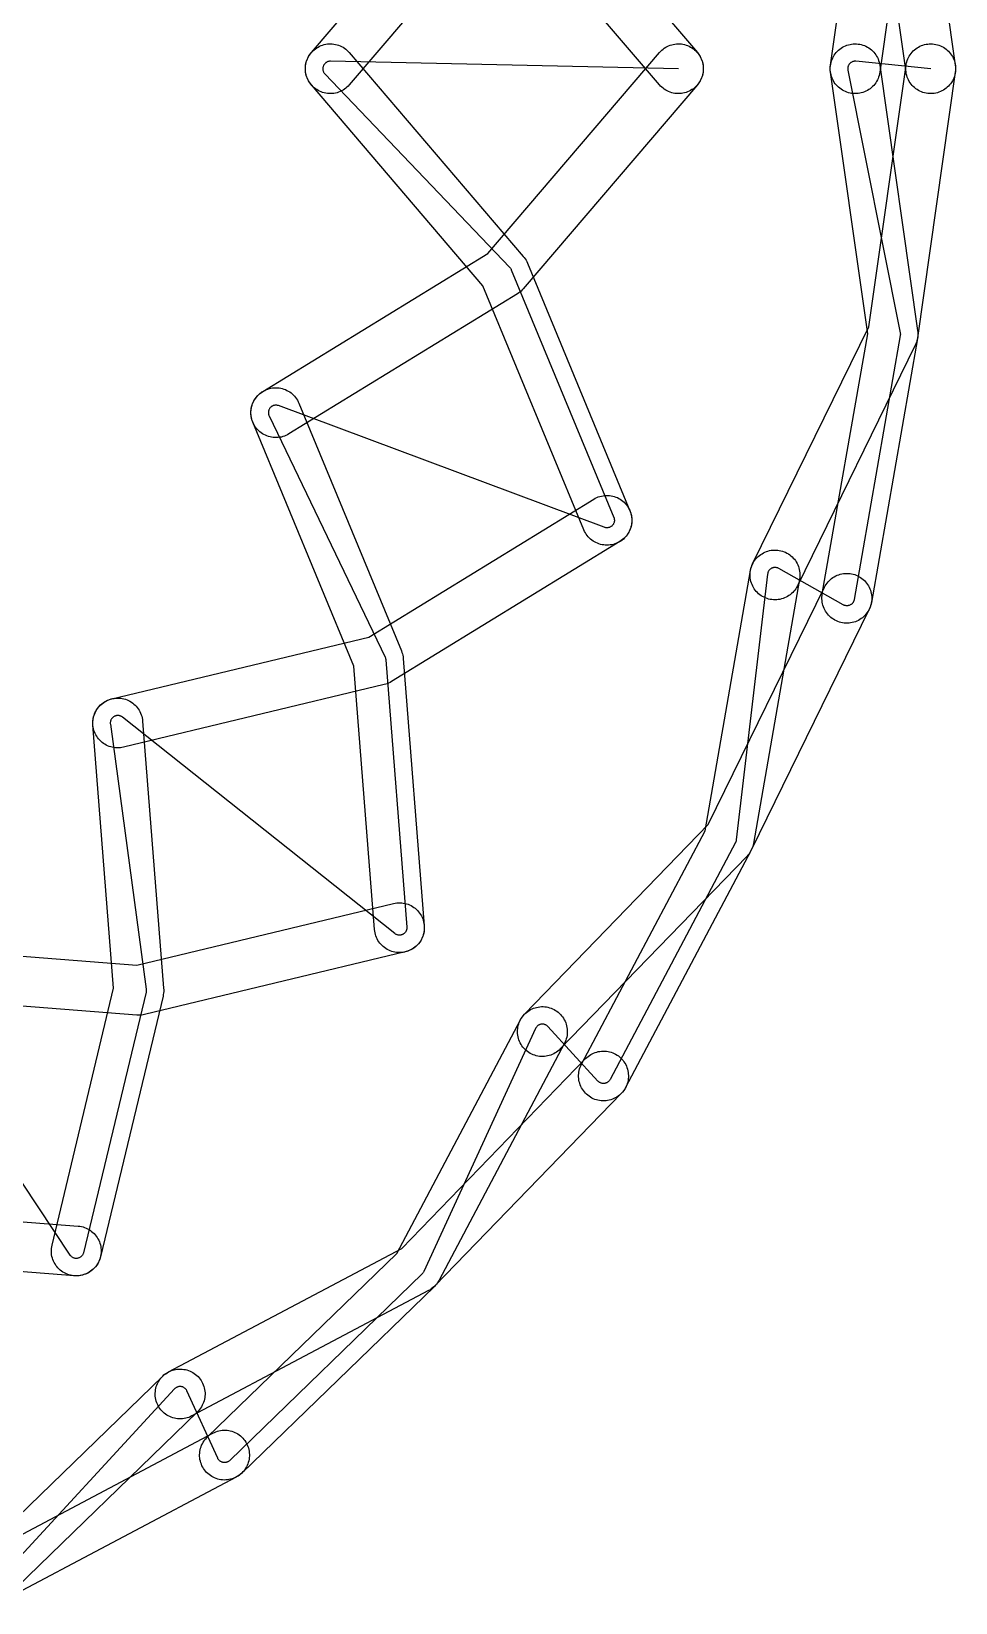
# Model space of a CAD drawing. Header units: millimetres. Extents: x -349 to 349, y -870 to 349.
# Drawn here: x 163.4 to 348.9, y -307.8 to 7.5 of the extents above; entities that cross this region are included whole.
import ezdxf

# ---------------------------------------------------------------- set-up
doc = ezdxf.new("R2010")
doc.units = ezdxf.units.MM
for name, color, linetype in [('CABLE_EXPANSION_50', 3, 'Continuous'), ('CABLE_EXPANSION_90', 3, 'Continuous'), ('RING_50', 2, 'Continuous'), ('RING_90', 3, 'Continuous')]:
    doc.layers.add(name, color=color, linetype=linetype)

msp = doc.modelspace()

# ---------------------------------------------------------------- linework, layer by layer
at = {"layer": 'CABLE_EXPANSION_50'}
msp.add_lwpolyline([(293.23, 0), (223.39, 1.5), (223.39, 1.5), (223.28, 1.5), (223.17, 1.49), (223.07, 1.47), (222.96, 1.45), (222.86, 1.42), (222.76, 1.38), (222.66, 1.33), (222.57, 1.28), (222.48, 1.22), (222.4, 1.15), (222.32, 1.08), (222.24, 1.01), (222.17, 0.93), (222.11, 0.84), (222.05, 0.75), (222, 0.65), (221.96, 0.56), (221.92, 0.45), (221.9, 0.35), (221.87, 0.25), (221.86, 0.14), (221.85, 0.03), (221.86, -0.07), (221.87, -0.18), (221.88, -0.29), (221.91, -0.39), (221.94, -0.49), (221.98, -0.59), (222.02, -0.69), (222.07, -0.78), (222.13, -0.87), (222.2, -0.96), (222.27, -1.04), (222.27, -1.04), (259.38, -39.87), (259.38, -39.87), (259.45, -39.96), (259.52, -40.04), (259.58, -40.14), (259.63, -40.23), (259.68, -40.34), (259.68, -40.34), (280.27, -90.04), (280.27, -90.04), (280.31, -90.14), (280.34, -90.24), (280.36, -90.34), (280.37, -90.45), (280.38, -90.55), (280.38, -90.66), (280.38, -90.76), (280.36, -90.87), (280.34, -90.97), (280.31, -91.07), (280.28, -91.17), (280.23, -91.27), (280.18, -91.36), (280.13, -91.45), (280.07, -91.54), (280, -91.62), (279.93, -91.69), (279.85, -91.76), (279.76, -91.83), (279.68, -91.89), (279.58, -91.94), (279.49, -91.99), (279.39, -92.03), (279.29, -92.06), (279.19, -92.08), (279.09, -92.1), (278.98, -92.11), (278.87, -92.11), (278.77, -92.11), (278.66, -92.1), (278.56, -92.08), (278.46, -92.05), (278.36, -92.02), (278.36, -92.02), (212.95, -67.61), (212.95, -67.61), (212.85, -67.58), (212.75, -67.56), (212.64, -67.54), (212.54, -67.52), (212.43, -67.52), (212.33, -67.52), (212.22, -67.53), (212.12, -67.55), (212.02, -67.58), (211.92, -67.61), (211.82, -67.65), (211.73, -67.69), (211.64, -67.74), (211.55, -67.8), (211.47, -67.86), (211.39, -67.93), (211.31, -68.01), (211.25, -68.09), (211.18, -68.17), (211.13, -68.26), (211.08, -68.35), (211.04, -68.45), (211, -68.55), (210.97, -68.65), (210.95, -68.75), (210.93, -68.85), (210.92, -68.96), (210.92, -69.06), (210.93, -69.17), (210.94, -69.27), (210.97, -69.38), (210.99, -69.48), (211.03, -69.57), (211.07, -69.67), (211.07, -69.67), (234.36, -118.07), (234.36, -118.07), (234.41, -118.18), (234.44, -118.28), (234.47, -118.39), (234.49, -118.5), (234.51, -118.61), (234.51, -118.61), (238.73, -172.24), (238.73, -172.24), (238.73, -172.35), (238.73, -172.45), (238.72, -172.56), (238.7, -172.66), (238.68, -172.76), (238.64, -172.86), (238.61, -172.96), (238.56, -173.06), (238.51, -173.15), (238.45, -173.24), (238.38, -173.32), (238.31, -173.4), (238.24, -173.47), (238.16, -173.54), (238.07, -173.6), (237.98, -173.66), (237.89, -173.71), (237.79, -173.75), (237.69, -173.79), (237.59, -173.82), (237.49, -173.84), (237.39, -173.85), (237.28, -173.86), (237.17, -173.86), (237.07, -173.85), (236.96, -173.84), (236.86, -173.81), (236.76, -173.78), (236.66, -173.75), (236.57, -173.7), (236.47, -173.65), (236.38, -173.6), (236.3, -173.53), (236.3, -173.53), (181.63, -130.11), (181.63, -130.11), (181.55, -130.05), (181.46, -129.99), (181.37, -129.94), (181.27, -129.9), (181.17, -129.86), (181.07, -129.83), (180.97, -129.81), (180.87, -129.79), (180.76, -129.79), (180.66, -129.78), (180.55, -129.79), (180.45, -129.81), (180.34, -129.83), (180.24, -129.85), (180.14, -129.89), (180.05, -129.93), (179.96, -129.98), (179.87, -130.04), (179.78, -130.1), (179.7, -130.16), (179.63, -130.24), (179.55, -130.31), (179.49, -130.4), (179.43, -130.48), (179.38, -130.57), (179.33, -130.67), (179.29, -130.76), (179.26, -130.86), (179.23, -130.96), (179.21, -131.07), (179.2, -131.17), (179.2, -131.28), (179.2, -131.38), (179.21, -131.49), (179.21, -131.49), (186.4, -184.72), (186.4, -184.72), (186.42, -184.83), (186.42, -184.94), (186.41, -185.05), (186.4, -185.16), (186.38, -185.27), (186.38, -185.27), (173.82, -237.58), (173.82, -237.58), (173.79, -237.68), (173.75, -237.78), (173.71, -237.88), (173.66, -237.97), (173.61, -238.06), (173.55, -238.15), (173.48, -238.23), (173.41, -238.31), (173.33, -238.38), (173.25, -238.44), (173.16, -238.5), (173.07, -238.55), (172.97, -238.6), (172.87, -238.64), (172.77, -238.67), (172.67, -238.7), (172.57, -238.72), (172.46, -238.73), (172.36, -238.73), (172.25, -238.73), (172.15, -238.72), (172.04, -238.7), (171.94, -238.67), (171.84, -238.64), (171.74, -238.6), (171.65, -238.55), (171.56, -238.5), (171.47, -238.44), (171.39, -238.38), (171.31, -238.3), (171.24, -238.23), (171.17, -238.15), (171.11, -238.06), (171.11, -238.06), (132.53, -179.87)], dxfattribs=at)
at = {"layer": 'CABLE_EXPANSION_90'}
msp.add_lwpolyline([(343.87, 0), (328.86, 1.49), (328.86, 1.49), (328.75, 1.5), (328.64, 1.5), (328.54, 1.49), (328.43, 1.47), (328.33, 1.45), (328.22, 1.42), (328.12, 1.38), (328.02, 1.33), (327.93, 1.28), (327.84, 1.22), (327.75, 1.16), (327.67, 1.08), (327.6, 1.01), (327.53, 0.93), (327.47, 0.84), (327.41, 0.75), (327.36, 0.65), (327.32, 0.55), (327.28, 0.45), (327.25, 0.35), (327.23, 0.24), (327.22, 0.13), (327.21, 0.03), (327.21, -0.08), (327.22, -0.19), (327.24, -0.29), (327.24, -0.29), (337.76, -52.97), (337.76, -52.97), (337.78, -53.08), (337.79, -53.19), (337.79, -53.3), (337.78, -53.41), (337.77, -53.52), (337.77, -53.52), (328.52, -106.52), (328.52, -106.52), (328.5, -106.62), (328.47, -106.73), (328.43, -106.83), (328.39, -106.92), (328.34, -107.02), (328.28, -107.11), (328.22, -107.19), (328.15, -107.27), (328.08, -107.35), (328, -107.42), (327.91, -107.48), (327.82, -107.54), (327.73, -107.59), (327.63, -107.64), (327.54, -107.68), (327.43, -107.71), (327.33, -107.73), (327.23, -107.75), (327.12, -107.76), (327.01, -107.76), (326.91, -107.76), (326.8, -107.74), (326.7, -107.72), (326.6, -107.69), (326.5, -107.66), (326.4, -107.62), (326.3, -107.57), (326.3, -107.57), (313.36, -100.27), (313.36, -100.27), (313.27, -100.22), (313.17, -100.18), (313.07, -100.15), (312.97, -100.12), (312.86, -100.1), (312.76, -100.08), (312.65, -100.08), (312.55, -100.08), (312.44, -100.09), (312.34, -100.1), (312.24, -100.13), (312.14, -100.16), (312.04, -100.2), (311.94, -100.24), (311.85, -100.29), (311.76, -100.35), (311.68, -100.41), (311.6, -100.48), (311.52, -100.56), (311.46, -100.64), (311.39, -100.72), (311.33, -100.81), (311.28, -100.9), (311.24, -101), (311.2, -101.09), (311.17, -101.2), (311.15, -101.3), (311.13, -101.4), (311.13, -101.4), (304.86, -154.75), (304.86, -154.75), (304.85, -154.86), (304.82, -154.97), (304.79, -155.07), (304.75, -155.18), (304.7, -155.28), (304.7, -155.28), (279.52, -202.82), (279.52, -202.82), (279.47, -202.92), (279.41, -203), (279.35, -203.09), (279.27, -203.17), (279.2, -203.24), (279.12, -203.31), (279.03, -203.37), (278.94, -203.43), (278.85, -203.48), (278.75, -203.52), (278.65, -203.55), (278.55, -203.58), (278.44, -203.6), (278.34, -203.62), (278.23, -203.62), (278.12, -203.62), (278.02, -203.61), (277.91, -203.6), (277.81, -203.57), (277.71, -203.54), (277.61, -203.5), (277.51, -203.46), (277.42, -203.41), (277.33, -203.35), (277.25, -203.28), (277.17, -203.21), (277.09, -203.14), (277.09, -203.14), (267.04, -192.2), (267.04, -192.2), (266.96, -192.12), (266.88, -192.05), (266.8, -191.99), (266.71, -191.93), (266.62, -191.88), (266.52, -191.83), (266.43, -191.79), (266.33, -191.76), (266.22, -191.74), (266.12, -191.72), (266.01, -191.71), (265.91, -191.71), (265.8, -191.72), (265.7, -191.73), (265.6, -191.75), (265.49, -191.78), (265.39, -191.81), (265.3, -191.85), (265.2, -191.9), (265.11, -191.95), (265.03, -192.02), (264.95, -192.08), (264.87, -192.15), (264.8, -192.23), (264.73, -192.31), (264.67, -192.4), (264.62, -192.49), (264.57, -192.58), (264.57, -192.58), (242.12, -241.38), (242.12, -241.38), (242.07, -241.48), (242.01, -241.58), (241.95, -241.67), (241.88, -241.75), (241.8, -241.84), (241.8, -241.84), (203.17, -279.28), (203.17, -279.28), (203.09, -279.35), (203, -279.41), (202.92, -279.47), (202.82, -279.52), (202.73, -279.57), (202.63, -279.61), (202.53, -279.64), (202.43, -279.67), (202.32, -279.68), (202.22, -279.7), (202.11, -279.7), (202, -279.69), (201.9, -279.68), (201.79, -279.66), (201.69, -279.63), (201.59, -279.6), (201.49, -279.56), (201.4, -279.51), (201.31, -279.46), (201.22, -279.4), (201.14, -279.33), (201.06, -279.26), (200.99, -279.18), (200.92, -279.1), (200.86, -279.01), (200.81, -278.92), (200.76, -278.82), (200.76, -278.82), (194.58, -265.31), (194.58, -265.31), (194.53, -265.21), (194.47, -265.12), (194.41, -265.04), (194.35, -264.95), (194.28, -264.88), (194.2, -264.8), (194.12, -264.74), (194.03, -264.68), (193.94, -264.62), (193.85, -264.57), (193.75, -264.53), (193.65, -264.5), (193.55, -264.47), (193.45, -264.45), (193.34, -264.44), (193.24, -264.43), (193.13, -264.43), (193.03, -264.44), (192.92, -264.46), (192.82, -264.48), (192.72, -264.52), (192.62, -264.55), (192.53, -264.6), (192.43, -264.65), (192.35, -264.71), (192.26, -264.77), (192.18, -264.84), (192.11, -264.92), (192.11, -264.92), (155.68, -304.39)], dxfattribs=at)
at = {"layer": 'RING_50'}
for points in [[(262.1, 44.16), (297.04, 3.25), (297.24, 2.99), (297.43, 2.72), (297.6, 2.44), (297.75, 2.15), (297.88, 1.85), (297.99, 1.55), (298.08, 1.23), (298.15, 0.91), (298.2, 0.59), (298.23, 0.26), (298.23, -0.07), (298.22, -0.39), (298.18, -0.72), (298.13, -1.04), (298.05, -1.36), (297.95, -1.67), (297.83, -1.97), (297.69, -2.27), (297.53, -2.56), (297.36, -2.83), (297.16, -3.1), (296.95, -3.35), (296.72, -3.58), (296.48, -3.8), (296.23, -4.01), (295.96, -4.19), (295.68, -4.36), (295.39, -4.51), (295.09, -4.64), (294.78, -4.76), (294.47, -4.85), (294.15, -4.92), (293.82, -4.97), (293.5, -4.99), (293.17, -5), (292.84, -4.98), (292.52, -4.95), (292.2, -4.89), (291.88, -4.81), (291.57, -4.71), (291.26, -4.59), (290.96, -4.46), (290.68, -4.3), (290.4, -4.12), (290.14, -3.93), (289.89, -3.72), (289.65, -3.49), (289.43, -3.25), (255.01, 37.06)], [(262.1, 37.66), (227.16, -3.25), (226.94, -3.49), (226.7, -3.72), (226.45, -3.93), (226.19, -4.12), (225.91, -4.3), (225.62, -4.46), (225.33, -4.59), (225.02, -4.71), (224.71, -4.81), (224.39, -4.89), (224.07, -4.95), (223.75, -4.98), (223.42, -5), (223.09, -4.99), (222.77, -4.97), (222.44, -4.92), (222.12, -4.85), (221.81, -4.76), (221.5, -4.64), (221.2, -4.51), (220.91, -4.36), (220.63, -4.19), (220.36, -4.01), (220.11, -3.8), (219.87, -3.58), (219.64, -3.35), (219.43, -3.1), (219.23, -2.83), (219.06, -2.56), (218.9, -2.27), (218.76, -1.97), (218.64, -1.67), (218.54, -1.36), (218.46, -1.04), (218.41, -0.72), (218.37, -0.39), (218.35, -0.07), (218.36, 0.26), (218.39, 0.59), (218.44, 0.91), (218.51, 1.23), (218.6, 1.55), (218.71, 1.85), (218.84, 2.15), (218.99, 2.44), (219.16, 2.72), (219.35, 2.99), (219.55, 3.25), (253.98, 43.55)], [(131.68, -175.71), (184.52, -179.87), (236.06, -167.5), (236.39, -167.43), (236.71, -167.39), (237.04, -167.36), (237.36, -167.36), (237.69, -167.38), (238.01, -167.42), (238.34, -167.48), (238.65, -167.57), (238.96, -167.67), (239.27, -167.79), (239.56, -167.93), (239.84, -168.1), (240.12, -168.28), (240.38, -168.47), (240.63, -168.69), (240.86, -168.92), (241.08, -169.16), (241.28, -169.42), (241.46, -169.69), (241.63, -169.97), (241.77, -170.27), (241.9, -170.57), (242.01, -170.88), (242.09, -171.19), (242.16, -171.51), (242.2, -171.84), (242.23, -172.16), (242.23, -172.49), (242.21, -172.82), (242.17, -173.14), (242.11, -173.46), (242.03, -173.78), (241.92, -174.09), (241.8, -174.39), (241.66, -174.69), (241.5, -174.97), (241.32, -175.24), (241.12, -175.51), (240.9, -175.75), (240.67, -175.99), (240.43, -176.2), (240.17, -176.4), (239.9, -176.59), (239.62, -176.75), (239.33, -176.9), (239.02, -177.03), (238.71, -177.13), (238.4, -177.22), (186.09, -189.78), (186.09, -189.78), (185.78, -189.84), (185.47, -189.89), (185.15, -189.91), (184.84, -189.92), (184.53, -189.9), (130.89, -185.68)], [(119.91, -228.09), (172.75, -232.25), (173.08, -232.28), (173.4, -232.34), (173.72, -232.42), (174.03, -232.52), (174.33, -232.64), (174.63, -232.78), (174.92, -232.93), (175.19, -233.11), (175.45, -233.31), (175.7, -233.52), (175.94, -233.74), (176.16, -233.98), (176.37, -234.24), (176.55, -234.51), (176.72, -234.79), (176.87, -235.08), (177, -235.38), (177.11, -235.69), (177.21, -236), (177.28, -236.32), (177.32, -236.64), (177.35, -236.97), (177.36, -237.3), (177.34, -237.62), (177.31, -237.95), (177.25, -238.27), (177.17, -238.59), (177.07, -238.9), (176.95, -239.21), (176.81, -239.5), (176.66, -239.79), (176.48, -240.06), (176.29, -240.33), (176.07, -240.58), (175.85, -240.81), (175.61, -241.03), (175.35, -241.24), (175.08, -241.43), (174.8, -241.59), (174.51, -241.74), (174.21, -241.88), (173.9, -241.99), (173.59, -242.08), (173.27, -242.15), (172.95, -242.2), (172.62, -242.23), (172.29, -242.23), (171.97, -242.22), (118.33, -238)]]:
    msp.add_lwpolyline(points, dxfattribs=at)
for points in [[(262.1, -44.16), (261.89, -44.39), (261.66, -44.61), (261.42, -44.81), (261.17, -45), (260.91, -45.17), (215.04, -73.28), (214.75, -73.45), (214.46, -73.59), (214.15, -73.71), (213.84, -73.81), (213.53, -73.9), (213.2, -73.96), (212.88, -74), (212.55, -74.02), (212.23, -74.02), (211.9, -73.99), (211.58, -73.95), (211.26, -73.88), (210.94, -73.8), (210.63, -73.69), (210.33, -73.56), (210.04, -73.41), (209.75, -73.25), (209.48, -73.07), (209.23, -72.86), (208.98, -72.65), (208.75, -72.41), (208.54, -72.17), (208.34, -71.91), (208.16, -71.63), (208, -71.35), (207.85, -71.05), (207.73, -70.75), (207.63, -70.44), (207.55, -70.12), (207.48, -69.8), (207.44, -69.48), (207.42, -69.15), (207.43, -68.82), (207.45, -68.5), (207.49, -68.17), (207.56, -67.85), (207.65, -67.54), (207.75, -67.23), (207.88, -66.93), (208.03, -66.63), (208.19, -66.35), (208.38, -66.08), (208.58, -65.82), (208.8, -65.58), (209.03, -65.35), (209.28, -65.13), (209.54, -64.94), (209.81, -64.76), (255.01, -37.06), (289.43, 3.25), (289.65, 3.49), (289.89, 3.72), (290.14, 3.93), (290.4, 4.12), (290.68, 4.3), (290.96, 4.46), (291.26, 4.59), (291.57, 4.71), (291.88, 4.81), (292.2, 4.89), (292.52, 4.95), (292.84, 4.98), (293.17, 5), (293.5, 4.99), (293.82, 4.97), (294.15, 4.92), (294.47, 4.85), (294.78, 4.76), (295.09, 4.64), (295.39, 4.51), (295.68, 4.36), (295.96, 4.19), (296.23, 4.01), (296.48, 3.8), (296.72, 3.58), (296.95, 3.35), (297.16, 3.1), (297.36, 2.83), (297.53, 2.56), (297.69, 2.27), (297.83, 1.97), (297.95, 1.67), (298.05, 1.36), (298.13, 1.04), (298.18, 0.72), (298.22, 0.39), (298.23, 0.07), (298.23, -0.26), (298.2, -0.59), (298.15, -0.91), (298.08, -1.23), (297.99, -1.55), (297.88, -1.85), (297.75, -2.15), (297.6, -2.44), (297.43, -2.72), (297.24, -2.99), (297.04, -3.25), (262.1, -44.16)], [(262.1, -37.66), (262.29, -37.91), (262.47, -38.16), (262.64, -38.43), (262.78, -38.71), (262.91, -39), (283.5, -88.7), (283.62, -89.01), (283.71, -89.32), (283.79, -89.64), (283.84, -89.96), (283.87, -90.29), (283.88, -90.61), (283.87, -90.94), (283.84, -91.27), (283.79, -91.59), (283.71, -91.91), (283.62, -92.22), (283.5, -92.53), (283.37, -92.83), (283.21, -93.11), (283.04, -93.39), (282.85, -93.66), (282.64, -93.91), (282.42, -94.15), (282.18, -94.37), (281.93, -94.58), (281.66, -94.77), (281.38, -94.94), (281.09, -95.1), (280.8, -95.23), (280.49, -95.35), (280.18, -95.44), (279.86, -95.52), (279.54, -95.57), (279.21, -95.6), (278.88, -95.61), (278.56, -95.6), (278.23, -95.57), (277.91, -95.52), (277.59, -95.44), (277.28, -95.35), (276.97, -95.23), (276.67, -95.1), (276.38, -94.94), (276.11, -94.77), (275.84, -94.58), (275.59, -94.37), (275.35, -94.15), (275.12, -93.91), (274.92, -93.66), (274.73, -93.39), (274.55, -93.11), (274.4, -92.83), (274.26, -92.53), (253.98, -43.55), (219.55, -3.25), (219.35, -2.99), (219.16, -2.72), (218.99, -2.44), (218.84, -2.15), (218.71, -1.85), (218.6, -1.55), (218.51, -1.23), (218.44, -0.91), (218.39, -0.59), (218.36, -0.26), (218.35, 0.07), (218.37, 0.39), (218.41, 0.72), (218.46, 1.04), (218.54, 1.36), (218.64, 1.67), (218.76, 1.97), (218.9, 2.27), (219.06, 2.56), (219.23, 2.83), (219.43, 3.1), (219.64, 3.35), (219.87, 3.58), (220.11, 3.8), (220.36, 4.01), (220.63, 4.19), (220.91, 4.36), (221.2, 4.51), (221.5, 4.64), (221.81, 4.76), (222.12, 4.85), (222.44, 4.92), (222.77, 4.97), (223.09, 4.99), (223.42, 5), (223.75, 4.98), (224.07, 4.95), (224.39, 4.89), (224.71, 4.81), (225.02, 4.71), (225.33, 4.59), (225.62, 4.46), (225.91, 4.3), (226.19, 4.12), (226.45, 3.93), (226.7, 3.72), (226.94, 3.49), (227.16, 3.25), (262.1, -37.66)], [(237.63, -116.81), (237.74, -117.11), (237.83, -117.41), (237.91, -117.71), (237.96, -118.02), (238, -118.33), (242.22, -171.97), (242.23, -172.29), (242.23, -172.62), (242.2, -172.95), (242.15, -173.27), (242.08, -173.59), (241.99, -173.9), (241.88, -174.21), (241.74, -174.51), (241.59, -174.8), (241.43, -175.08), (241.24, -175.35), (241.03, -175.61), (240.81, -175.85), (240.58, -176.07), (240.33, -176.29), (240.06, -176.48), (239.79, -176.66), (239.5, -176.81), (239.21, -176.95), (238.9, -177.07), (238.59, -177.17), (238.27, -177.25), (237.95, -177.31), (237.62, -177.34), (237.3, -177.36), (236.97, -177.35), (236.64, -177.32), (236.32, -177.28), (236, -177.21), (235.69, -177.11), (235.38, -177), (235.08, -176.87), (234.79, -176.72), (234.51, -176.55), (234.24, -176.37), (233.98, -176.16), (233.74, -175.94), (233.52, -175.7), (233.31, -175.45), (233.11, -175.19), (232.93, -174.92), (232.78, -174.63), (232.64, -174.33), (232.52, -174.03), (232.42, -173.72), (232.34, -173.4), (232.28, -173.08), (232.25, -172.75), (228.09, -119.91), (207.8, -70.93), (207.69, -70.63), (207.59, -70.31), (207.52, -70), (207.47, -69.67), (207.43, -69.35), (207.42, -69.02), (207.43, -68.69), (207.47, -68.37), (207.52, -68.04), (207.59, -67.73), (207.69, -67.41), (207.8, -67.11), (207.94, -66.81), (208.09, -66.52), (208.27, -66.24), (208.46, -65.98), (208.66, -65.72), (208.89, -65.48), (209.13, -65.26), (209.38, -65.05), (209.64, -64.86), (209.92, -64.69), (210.21, -64.54), (210.51, -64.4), (210.82, -64.29), (211.13, -64.19), (211.45, -64.12), (211.77, -64.06), (212.1, -64.03), (212.42, -64.02), (212.75, -64.03), (213.08, -64.06), (213.4, -64.12), (213.72, -64.19), (214.03, -64.29), (214.34, -64.4), (214.63, -64.54), (214.92, -64.69), (215.2, -64.86), (215.47, -65.05), (215.72, -65.26), (215.96, -65.48), (216.18, -65.72), (216.39, -65.98), (216.58, -66.24), (216.75, -66.52), (216.91, -66.81), (217.04, -67.11), (237.63, -116.81)], [(235.62, -122.99), (235.35, -123.14), (235.07, -123.28), (234.78, -123.4), (234.48, -123.5), (234.18, -123.59), (181.86, -136.15), (181.54, -136.21), (181.22, -136.26), (180.89, -136.28), (180.57, -136.28), (180.24, -136.26), (179.92, -136.22), (179.59, -136.16), (179.28, -136.08), (178.97, -135.98), (178.66, -135.85), (178.37, -135.71), (178.08, -135.55), (177.81, -135.37), (177.55, -135.17), (177.3, -134.96), (177.07, -134.73), (176.85, -134.48), (176.65, -134.22), (176.47, -133.95), (176.3, -133.67), (176.16, -133.38), (176.03, -133.08), (175.92, -132.77), (175.84, -132.45), (175.77, -132.13), (175.72, -131.81), (175.7, -131.48), (175.7, -131.15), (175.72, -130.83), (175.76, -130.5), (175.82, -130.18), (175.9, -129.86), (176.01, -129.55), (176.13, -129.25), (176.27, -128.96), (176.43, -128.67), (176.61, -128.4), (176.81, -128.14), (177.03, -127.89), (177.26, -127.66), (177.5, -127.44), (177.76, -127.24), (178.03, -127.06), (178.31, -126.89), (178.6, -126.74), (178.91, -126.62), (179.21, -126.51), (179.53, -126.42), (231.07, -114.05), (276.27, -86.35), (276.55, -86.19), (276.85, -86.05), (277.15, -85.92), (277.46, -85.82), (277.78, -85.74), (278.1, -85.68), (278.43, -85.64), (278.75, -85.62), (279.08, -85.62), (279.41, -85.64), (279.73, -85.69), (280.05, -85.75), (280.37, -85.84), (280.67, -85.95), (280.98, -86.07), (281.27, -86.22), (281.55, -86.39), (281.82, -86.57), (282.08, -86.77), (282.32, -86.99), (282.55, -87.22), (282.77, -87.47), (282.97, -87.73), (283.15, -88), (283.31, -88.29), (283.45, -88.58), (283.57, -88.88), (283.68, -89.19), (283.76, -89.51), (283.82, -89.83), (283.86, -90.16), (283.88, -90.48), (283.88, -90.81), (283.86, -91.14), (283.81, -91.46), (283.74, -91.78), (283.66, -92.1), (283.55, -92.41), (283.42, -92.71), (283.28, -93), (283.11, -93.28), (282.93, -93.55), (282.73, -93.81), (282.51, -94.06), (282.28, -94.29), (282.03, -94.5), (281.77, -94.7), (281.5, -94.88), (235.62, -122.99)], [(189.9, -184.53), (189.92, -184.84), (189.91, -185.15), (189.89, -185.47), (189.84, -185.78), (189.78, -186.09), (177.22, -238.4), (177.13, -238.71), (177.03, -239.02), (176.9, -239.33), (176.75, -239.62), (176.59, -239.9), (176.4, -240.17), (176.2, -240.43), (175.99, -240.67), (175.75, -240.9), (175.51, -241.12), (175.24, -241.32), (174.97, -241.5), (174.69, -241.66), (174.39, -241.8), (174.09, -241.92), (173.78, -242.03), (173.46, -242.11), (173.14, -242.17), (172.82, -242.21), (172.49, -242.23), (172.16, -242.23), (171.84, -242.2), (171.51, -242.16), (171.19, -242.09), (170.88, -242.01), (170.57, -241.9), (170.27, -241.77), (169.97, -241.63), (169.69, -241.46), (169.42, -241.28), (169.16, -241.08), (168.92, -240.86), (168.69, -240.63), (168.47, -240.38), (168.28, -240.12), (168.1, -239.84), (167.93, -239.56), (167.79, -239.27), (167.67, -238.96), (167.57, -238.65), (167.48, -238.34), (167.42, -238.01), (167.38, -237.69), (167.36, -237.36), (167.36, -237.04), (167.39, -236.71), (167.43, -236.39), (167.5, -236.06), (179.87, -184.52), (175.71, -131.68), (175.7, -131.35), (175.7, -131.02), (175.73, -130.7), (175.78, -130.37), (175.85, -130.05), (175.94, -129.74), (176.05, -129.43), (176.18, -129.13), (176.33, -128.84), (176.5, -128.56), (176.69, -128.29), (176.9, -128.04), (177.12, -127.8), (177.35, -127.57), (177.6, -127.36), (177.87, -127.16), (178.14, -126.99), (178.43, -126.83), (178.72, -126.69), (179.03, -126.57), (179.34, -126.47), (179.66, -126.39), (179.98, -126.34), (180.31, -126.3), (180.63, -126.28), (180.96, -126.29), (181.29, -126.32), (181.61, -126.37), (181.93, -126.44), (182.24, -126.53), (182.55, -126.64), (182.85, -126.77), (183.14, -126.92), (183.42, -127.09), (183.69, -127.28), (183.94, -127.48), (184.19, -127.7), (184.41, -127.94), (184.62, -128.19), (184.82, -128.45), (184.99, -128.73), (185.15, -129.01), (185.29, -129.31), (185.41, -129.62), (185.51, -129.93), (185.59, -130.24), (185.65, -130.57), (185.68, -130.89), (189.9, -184.53)]]:
    msp.add_lwpolyline(points, close=True, dxfattribs=at)
at = {"layer": 'RING_90'}
for points in [[(341.24, 53.97), (348.82, 0.7), (348.86, 0.38), (348.87, 0.05), (348.86, -0.27), (348.84, -0.6), (348.79, -0.92), (348.71, -1.24), (348.62, -1.56), (348.51, -1.86), (348.38, -2.16), (348.23, -2.45), (348.06, -2.73), (347.87, -3), (347.67, -3.26), (347.44, -3.5), (347.21, -3.72), (346.96, -3.93), (346.69, -4.13), (346.42, -4.3), (346.13, -4.46), (345.83, -4.6), (345.53, -4.72), (345.22, -4.82), (344.9, -4.89), (344.58, -4.95), (344.25, -4.99), (343.92, -5), (343.6, -4.99), (343.27, -4.96), (342.95, -4.91), (342.63, -4.84), (342.31, -4.75), (342.01, -4.64), (341.71, -4.51), (341.42, -4.36), (341.14, -4.19), (340.87, -4), (340.61, -3.79), (340.37, -3.57), (340.15, -3.34), (339.94, -3.09), (339.74, -2.82), (339.57, -2.55), (339.41, -2.26), (339.27, -1.96), (339.15, -1.66), (339.06, -1.34), (338.98, -1.03), (338.92, -0.7), (331.45, 51.77)], [(341.24, 52.56), (333.66, -0.7), (333.6, -1.03), (333.53, -1.34), (333.43, -1.66), (333.31, -1.96), (333.17, -2.26), (333.01, -2.55), (332.84, -2.82), (332.65, -3.09), (332.44, -3.34), (332.21, -3.57), (331.97, -3.79), (331.71, -4), (331.44, -4.19), (331.17, -4.36), (330.87, -4.51), (330.58, -4.64), (330.27, -4.75), (329.95, -4.84), (329.63, -4.91), (329.31, -4.96), (328.99, -4.99), (328.66, -5), (328.33, -4.99), (328.01, -4.95), (327.68, -4.89), (327.37, -4.82), (327.05, -4.72), (326.75, -4.6), (326.45, -4.46), (326.17, -4.3), (325.89, -4.13), (325.63, -3.93), (325.37, -3.72), (325.14, -3.5), (324.92, -3.26), (324.71, -3), (324.52, -2.73), (324.35, -2.45), (324.2, -2.16), (324.07, -1.86), (323.96, -1.56), (323.87, -1.24), (323.8, -0.92), (323.75, -0.6), (323.72, -0.27), (323.71, 0.05), (323.72, 0.38), (323.76, 0.7), (331.23, 53.18)], [(151.67, -299.23), (189.73, -262.34), (189.97, -262.12), (190.23, -261.92), (190.5, -261.73), (190.78, -261.56), (191.07, -261.41), (191.37, -261.28), (191.68, -261.17), (191.99, -261.08), (192.31, -261.01), (192.64, -260.97), (192.96, -260.94), (193.29, -260.93), (193.62, -260.95), (193.94, -260.99), (194.26, -261.04), (194.58, -261.12), (194.89, -261.22), (195.2, -261.34), (195.49, -261.48), (195.78, -261.64), (196.05, -261.82), (196.32, -262.01), (196.57, -262.23), (196.8, -262.45), (197.02, -262.7), (197.23, -262.95), (197.41, -263.22), (197.58, -263.5), (197.73, -263.79), (197.86, -264.09), (197.97, -264.4), (198.06, -264.71), (198.13, -265.03), (198.18, -265.36), (198.21, -265.68), (198.21, -266.01), (198.19, -266.34), (198.16, -266.66), (198.1, -266.98), (198.02, -267.3), (197.92, -267.61), (197.8, -267.92), (197.66, -268.21), (197.5, -268.5), (197.32, -268.78), (197.13, -269.04), (196.92, -269.29), (196.69, -269.52), (158.06, -306.96)], [(152.94, -298.58), (199.78, -273.78), (200.08, -273.64), (200.38, -273.51), (200.69, -273.41), (201.01, -273.32), (201.33, -273.26), (201.65, -273.22), (201.98, -273.2), (202.31, -273.2), (202.63, -273.22), (202.96, -273.27), (203.28, -273.33), (203.59, -273.42), (203.9, -273.53), (204.2, -273.65), (204.5, -273.8), (204.78, -273.96), (205.05, -274.15), (205.31, -274.35), (205.55, -274.56), (205.79, -274.79), (206, -275.04), (206.2, -275.3), (206.38, -275.57), (206.54, -275.86), (206.69, -276.15), (206.81, -276.46), (206.91, -276.77), (207, -277.08), (207.06, -277.4), (207.1, -277.73), (207.12, -278.05), (207.12, -278.38), (207.1, -278.71), (207.05, -279.03), (206.99, -279.35), (206.9, -279.67), (206.8, -279.98), (206.67, -280.28), (206.52, -280.57), (206.36, -280.85), (206.18, -281.13), (205.98, -281.39), (205.76, -281.63), (205.53, -281.86), (205.28, -282.08), (205.02, -282.27), (204.75, -282.45), (204.46, -282.62), (156.92, -307.79)]]:
    msp.add_lwpolyline(points, dxfattribs=at)
for points in [[(341.24, -53.97), (341.19, -54.28), (341.11, -54.58), (341.02, -54.88), (340.91, -55.18), (340.78, -55.46), (317.11, -103.78), (316.96, -104.07), (316.79, -104.34), (316.6, -104.61), (316.39, -104.86), (316.17, -105.1), (315.93, -105.33), (315.68, -105.54), (315.41, -105.73), (315.13, -105.9), (314.85, -106.06), (314.55, -106.19), (314.24, -106.31), (313.93, -106.4), (313.61, -106.48), (313.29, -106.53), (312.96, -106.57), (312.64, -106.58), (312.31, -106.57), (311.98, -106.54), (311.66, -106.48), (311.34, -106.41), (311.03, -106.32), (310.72, -106.2), (310.42, -106.07), (310.13, -105.91), (309.86, -105.74), (309.59, -105.55), (309.34, -105.34), (309.1, -105.12), (308.87, -104.88), (308.66, -104.63), (308.47, -104.37), (308.3, -104.09), (308.14, -103.8), (308.01, -103.5), (307.89, -103.2), (307.8, -102.88), (307.72, -102.57), (307.67, -102.24), (307.63, -101.92), (307.62, -101.59), (307.63, -101.26), (307.66, -100.94), (307.72, -100.61), (307.79, -100.3), (307.88, -99.98), (308, -99.68), (308.13, -99.38), (331.45, -51.77), (338.92, 0.7), (338.98, 1.03), (339.06, 1.34), (339.15, 1.66), (339.27, 1.96), (339.41, 2.26), (339.57, 2.55), (339.74, 2.82), (339.94, 3.09), (340.15, 3.34), (340.37, 3.57), (340.61, 3.79), (340.87, 4), (341.14, 4.19), (341.42, 4.36), (341.71, 4.51), (342.01, 4.64), (342.31, 4.75), (342.63, 4.84), (342.95, 4.91), (343.27, 4.96), (343.6, 4.99), (343.92, 5), (344.25, 4.99), (344.58, 4.95), (344.9, 4.89), (345.22, 4.82), (345.53, 4.72), (345.83, 4.6), (346.13, 4.46), (346.42, 4.3), (346.69, 4.13), (346.96, 3.93), (347.21, 3.72), (347.44, 3.5), (347.67, 3.26), (347.87, 3), (348.06, 2.73), (348.23, 2.45), (348.38, 2.16), (348.51, 1.86), (348.62, 1.56), (348.71, 1.24), (348.79, 0.92), (348.84, 0.6), (348.86, 0.27), (348.87, -0.05), (348.86, -0.38), (348.82, -0.7), (341.24, -53.97)], [(341.24, -52.56), (341.28, -52.87), (341.29, -53.18), (341.29, -53.5), (341.26, -53.81), (341.22, -54.12), (331.97, -107.12), (331.9, -107.44), (331.81, -107.76), (331.7, -108.07), (331.58, -108.37), (331.43, -108.66), (331.26, -108.94), (331.08, -109.21), (330.88, -109.47), (330.66, -109.71), (330.43, -109.94), (330.18, -110.16), (329.92, -110.35), (329.64, -110.53), (329.36, -110.69), (329.06, -110.84), (328.76, -110.96), (328.45, -111.06), (328.13, -111.14), (327.81, -111.2), (327.49, -111.24), (327.16, -111.26), (326.83, -111.26), (326.51, -111.23), (326.18, -111.19), (325.86, -111.12), (325.55, -111.03), (325.24, -110.93), (324.94, -110.8), (324.64, -110.65), (324.36, -110.48), (324.09, -110.3), (323.83, -110.1), (323.59, -109.88), (323.36, -109.65), (323.15, -109.4), (322.95, -109.14), (322.77, -108.86), (322.61, -108.58), (322.47, -108.28), (322.35, -107.98), (322.24, -107.67), (322.16, -107.35), (322.1, -107.03), (322.06, -106.71), (322.04, -106.38), (322.05, -106.05), (322.07, -105.73), (322.12, -105.4), (331.23, -53.18), (323.76, -0.7), (323.72, -0.38), (323.71, -0.05), (323.72, 0.27), (323.75, 0.6), (323.8, 0.92), (323.87, 1.24), (323.96, 1.56), (324.07, 1.86), (324.2, 2.16), (324.35, 2.45), (324.52, 2.73), (324.71, 3), (324.92, 3.26), (325.14, 3.5), (325.37, 3.72), (325.63, 3.93), (325.89, 4.13), (326.17, 4.3), (326.45, 4.46), (326.75, 4.6), (327.05, 4.72), (327.37, 4.82), (327.68, 4.89), (328.01, 4.95), (328.33, 4.99), (328.66, 5), (328.99, 4.99), (329.31, 4.96), (329.63, 4.91), (329.95, 4.84), (330.27, 4.75), (330.58, 4.64), (330.87, 4.51), (331.17, 4.36), (331.44, 4.19), (331.71, 4), (331.97, 3.79), (332.21, 3.57), (332.44, 3.34), (332.65, 3.09), (332.84, 2.82), (333.01, 2.55), (333.17, 2.26), (333.31, 1.96), (333.43, 1.66), (333.53, 1.34), (333.6, 1.03), (333.66, 0.7), (341.24, -52.56)], [(308.3, -155.44), (308.23, -155.74), (308.15, -156.05), (308.05, -156.34), (307.93, -156.63), (307.79, -156.92), (282.62, -204.46), (282.45, -204.75), (282.27, -205.02), (282.08, -205.28), (281.86, -205.53), (281.63, -205.76), (281.39, -205.98), (281.13, -206.18), (280.85, -206.36), (280.57, -206.52), (280.28, -206.67), (279.98, -206.8), (279.67, -206.9), (279.35, -206.99), (279.03, -207.05), (278.71, -207.1), (278.38, -207.12), (278.05, -207.12), (277.73, -207.1), (277.4, -207.06), (277.08, -207), (276.77, -206.91), (276.46, -206.81), (276.15, -206.69), (275.86, -206.54), (275.57, -206.38), (275.3, -206.2), (275.04, -206), (274.79, -205.79), (274.56, -205.55), (274.35, -205.31), (274.15, -205.05), (273.96, -204.78), (273.8, -204.5), (273.65, -204.2), (273.53, -203.9), (273.42, -203.59), (273.33, -203.28), (273.27, -202.96), (273.22, -202.63), (273.2, -202.31), (273.2, -201.98), (273.22, -201.65), (273.26, -201.33), (273.32, -201.01), (273.41, -200.69), (273.51, -200.38), (273.64, -200.08), (273.78, -199.78), (298.58, -152.94), (307.7, -100.72), (307.76, -100.4), (307.85, -100.08), (307.96, -99.77), (308.09, -99.47), (308.23, -99.18), (308.4, -98.9), (308.58, -98.63), (308.79, -98.37), (309, -98.13), (309.24, -97.9), (309.49, -97.68), (309.75, -97.49), (310.02, -97.31), (310.31, -97.15), (310.6, -97), (310.9, -96.88), (311.21, -96.78), (311.53, -96.7), (311.85, -96.64), (312.18, -96.6), (312.5, -96.58), (312.83, -96.58), (313.16, -96.61), (313.48, -96.65), (313.8, -96.72), (314.12, -96.81), (314.43, -96.91), (314.73, -97.04), (315.02, -97.19), (315.3, -97.36), (315.57, -97.54), (315.83, -97.74), (316.07, -97.96), (316.3, -98.19), (316.52, -98.44), (316.71, -98.7), (316.89, -98.98), (317.05, -99.26), (317.2, -99.56), (317.32, -99.86), (317.42, -100.17), (317.5, -100.49), (317.56, -100.81), (317.6, -101.13), (317.62, -101.46), (317.62, -101.79), (317.59, -102.11), (317.55, -102.44), (308.3, -155.44)], [(307.86, -156.78), (307.72, -157.05), (307.55, -157.32), (307.37, -157.58), (307.17, -157.82), (306.96, -158.06), (269.52, -196.69), (269.29, -196.92), (269.04, -197.13), (268.78, -197.32), (268.5, -197.5), (268.21, -197.66), (267.92, -197.8), (267.61, -197.92), (267.3, -198.02), (266.98, -198.1), (266.66, -198.16), (266.34, -198.19), (266.01, -198.21), (265.68, -198.21), (265.36, -198.18), (265.03, -198.13), (264.71, -198.06), (264.4, -197.97), (264.09, -197.86), (263.79, -197.73), (263.5, -197.58), (263.22, -197.41), (262.95, -197.23), (262.7, -197.02), (262.45, -196.8), (262.23, -196.57), (262.01, -196.32), (261.82, -196.05), (261.64, -195.78), (261.48, -195.49), (261.34, -195.2), (261.22, -194.89), (261.12, -194.58), (261.04, -194.26), (260.99, -193.94), (260.95, -193.62), (260.93, -193.29), (260.94, -192.96), (260.97, -192.64), (261.01, -192.31), (261.08, -191.99), (261.17, -191.68), (261.28, -191.37), (261.41, -191.07), (261.56, -190.78), (261.73, -190.5), (261.92, -190.23), (262.12, -189.97), (262.34, -189.73), (299.23, -151.67), (322.55, -104.06), (322.7, -103.77), (322.88, -103.5), (323.07, -103.23), (323.27, -102.98), (323.5, -102.74), (323.73, -102.51), (323.99, -102.3), (324.25, -102.11), (324.53, -101.94), (324.82, -101.78), (325.12, -101.65), (325.42, -101.53), (325.73, -101.44), (326.05, -101.36), (326.38, -101.31), (326.7, -101.27), (327.03, -101.26), (327.36, -101.27), (327.68, -101.3), (328, -101.36), (328.32, -101.43), (328.64, -101.52), (328.94, -101.64), (329.24, -101.77), (329.53, -101.93), (329.81, -102.1), (330.07, -102.29), (330.33, -102.49), (330.57, -102.72), (330.79, -102.96), (331, -103.21), (331.19, -103.47), (331.36, -103.75), (331.52, -104.04), (331.66, -104.34), (331.77, -104.64), (331.87, -104.96), (331.94, -105.27), (332, -105.6), (332.03, -105.92), (332.04, -106.25), (332.03, -106.58), (332, -106.9), (331.95, -107.22), (331.87, -107.54), (331.78, -107.86), (331.67, -108.16), (331.53, -108.46), (307.86, -156.78)], [(245.18, -243.1), (245.02, -243.37), (244.85, -243.63), (244.66, -243.88), (244.46, -244.12), (244.24, -244.35), (205.6, -281.79), (205.36, -282.01), (205.1, -282.21), (204.83, -282.4), (204.55, -282.57), (204.26, -282.72), (203.96, -282.85), (203.66, -282.96), (203.34, -283.05), (203.02, -283.12), (202.7, -283.16), (202.37, -283.19), (202.04, -283.2), (201.72, -283.18), (201.39, -283.14), (201.07, -283.09), (200.75, -283.01), (200.44, -282.91), (200.14, -282.79), (199.84, -282.65), (199.55, -282.49), (199.28, -282.31), (199.02, -282.12), (198.77, -281.9), (198.53, -281.68), (198.31, -281.44), (198.11, -281.18), (197.92, -280.91), (197.75, -280.63), (197.6, -280.34), (197.47, -280.04), (197.36, -279.73), (197.27, -279.42), (197.2, -279.1), (197.16, -278.77), (197.13, -278.45), (197.12, -278.12), (197.14, -277.79), (197.18, -277.47), (197.23, -277.15), (197.31, -276.83), (197.41, -276.52), (197.53, -276.21), (197.67, -275.92), (197.83, -275.63), (198.01, -275.36), (198.2, -275.09), (198.42, -274.84), (198.64, -274.61), (236.71, -237.72), (261.51, -190.87), (261.68, -190.59), (261.86, -190.31), (262.05, -190.05), (262.27, -189.81), (262.5, -189.58), (262.75, -189.36), (263, -189.16), (263.28, -188.98), (263.56, -188.81), (263.85, -188.67), (264.15, -188.54), (264.46, -188.43), (264.78, -188.35), (265.1, -188.28), (265.42, -188.24), (265.75, -188.21), (266.08, -188.21), (266.4, -188.23), (266.73, -188.27), (267.05, -188.34), (267.37, -188.42), (267.68, -188.52), (267.98, -188.65), (268.27, -188.79), (268.56, -188.95), (268.83, -189.14), (269.09, -189.33), (269.34, -189.55), (269.57, -189.78), (269.79, -190.02), (269.99, -190.28), (270.17, -190.55), (270.33, -190.84), (270.48, -191.13), (270.61, -191.43), (270.71, -191.74), (270.8, -192.06), (270.86, -192.38), (270.91, -192.7), (270.93, -193.03), (270.93, -193.36), (270.91, -193.68), (270.87, -194.01), (270.81, -194.33), (270.72, -194.64), (270.62, -194.95), (270.49, -195.26), (270.35, -195.55), (245.18, -243.1)], [(244.35, -244.24), (244.12, -244.46), (243.88, -244.66), (243.63, -244.85), (243.37, -245.02), (243.1, -245.18), (195.55, -270.35), (195.26, -270.49), (194.95, -270.62), (194.64, -270.72), (194.33, -270.81), (194.01, -270.87), (193.68, -270.91), (193.36, -270.93), (193.03, -270.93), (192.7, -270.91), (192.38, -270.86), (192.06, -270.8), (191.74, -270.71), (191.43, -270.61), (191.13, -270.48), (190.84, -270.33), (190.55, -270.17), (190.28, -269.99), (190.02, -269.79), (189.78, -269.57), (189.55, -269.34), (189.33, -269.09), (189.14, -268.83), (188.95, -268.56), (188.79, -268.27), (188.65, -267.98), (188.52, -267.68), (188.42, -267.37), (188.34, -267.05), (188.27, -266.73), (188.23, -266.4), (188.21, -266.08), (188.21, -265.75), (188.24, -265.42), (188.28, -265.1), (188.35, -264.78), (188.43, -264.46), (188.54, -264.15), (188.67, -263.85), (188.81, -263.56), (188.98, -263.28), (189.16, -263), (189.36, -262.75), (189.58, -262.5), (189.81, -262.27), (190.05, -262.05), (190.31, -261.86), (190.59, -261.68), (190.87, -261.51), (237.72, -236.71), (274.61, -198.64), (274.84, -198.42), (275.09, -198.2), (275.36, -198.01), (275.63, -197.83), (275.92, -197.67), (276.21, -197.53), (276.52, -197.41), (276.83, -197.31), (277.15, -197.23), (277.47, -197.18), (277.79, -197.14), (278.12, -197.12), (278.45, -197.13), (278.77, -197.16), (279.1, -197.2), (279.42, -197.27), (279.73, -197.36), (280.04, -197.47), (280.34, -197.6), (280.63, -197.75), (280.91, -197.92), (281.18, -198.11), (281.44, -198.31), (281.68, -198.53), (281.9, -198.77), (282.12, -199.02), (282.31, -199.28), (282.49, -199.55), (282.65, -199.84), (282.79, -200.14), (282.91, -200.44), (283.01, -200.75), (283.09, -201.07), (283.14, -201.39), (283.18, -201.72), (283.2, -202.04), (283.19, -202.37), (283.16, -202.7), (283.12, -203.02), (283.05, -203.34), (282.96, -203.66), (282.85, -203.96), (282.72, -204.26), (282.57, -204.55), (282.4, -204.83), (282.21, -205.1), (282.01, -205.36), (281.79, -205.6), (244.35, -244.24)]]:
    msp.add_lwpolyline(points, close=True, dxfattribs=at)

doc.saveas('drawing.dxf')
